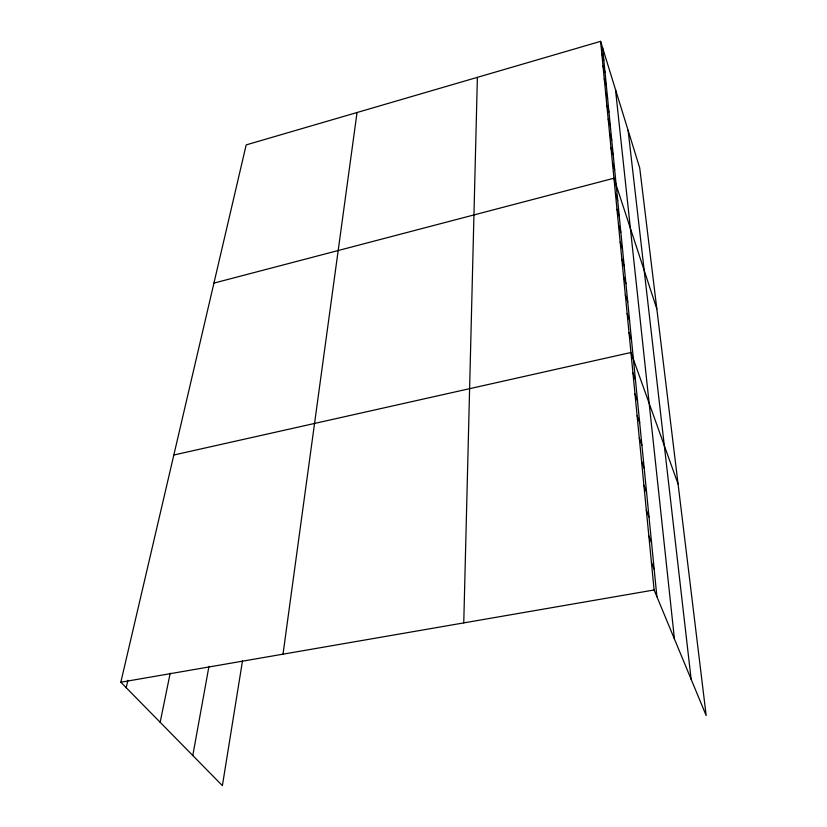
<?xml version="1.0" encoding="UTF-8"?>
<svg xmlns="http://www.w3.org/2000/svg" width="827" height="827" viewBox="0 0 827 827"><rect width="100%" height="100%" fill="white"/><g stroke="black" fill="none" stroke-linecap="round" stroke-linejoin="round"><path stroke-width="1.24" d="M463.761 622.896L477.386 77.345M283.01 654.167L357.047 112.503M242.528 660.68L222.391 785.65L120.825 682.223L246.177 144.901L600.598 41.35L639.726 167.964L706.175 715.562L654.105 589.971L600.598 41.35M192.794 755.516L208.952 666.345M160.159 722.291L170.197 673.188M126.2 687.702L127.896 680.29M213.935 283.103L613.944 178.229L656.824 308.874M173.835 455.005L630.949 352.498L678.088 484.074M120.825 682.223L654.105 589.971M651.418 562.422L654.178 569.193M648.823 535.824L651.552 542.636M646.321 510.156L649.009 516.999M643.902 485.346L646.559 492.22M641.566 461.363L644.192 468.258M639.302 438.165L641.897 445.071M637.11 415.712L639.684 422.638M634.991 393.972L637.534 400.899M632.934 372.915L635.446 379.841M629.016 332.702L631.466 339.628M627.145 313.495L629.574 320.411M625.326 294.846L627.724 301.762M623.558 276.745L625.936 283.64M621.842 259.151L624.189 266.046M620.178 242.063L622.504 248.937M618.555 225.44L620.85 232.294M616.973 209.272L619.258 216.116M615.443 193.539L617.697 200.361M612.445 162.878L614.657 169.649M610.988 147.93L613.179 154.68M609.571 133.385L611.732 140.104M608.186 119.212L610.326 125.911M606.842 105.401L608.961 112.069M605.529 91.942L607.628 98.578M604.248 78.813L606.325 85.429M602.997 66.015L605.054 72.6M601.787 53.538L603.824 60.092M628.096 130.325L691.145 679.298M615.495 89.543L674.439 639.013M602.614 47.873L656.896 596.701"/></g></svg>
